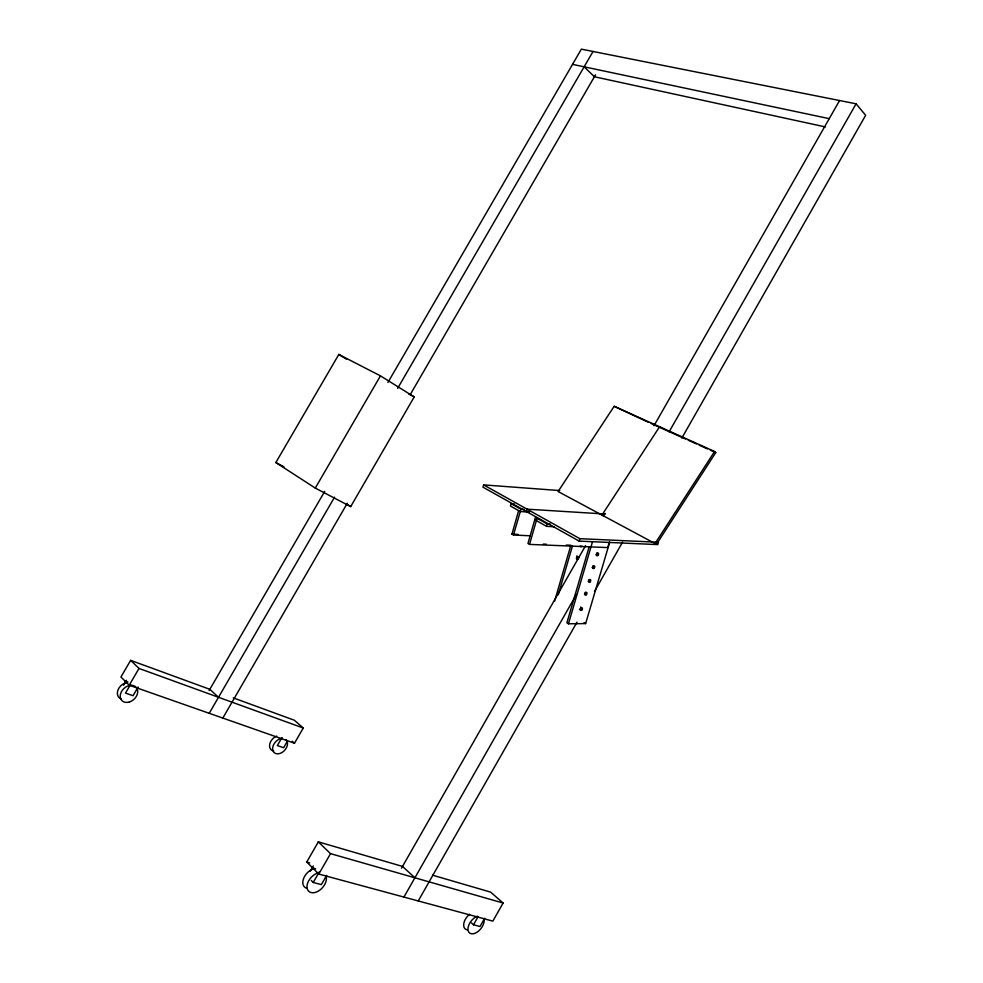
<?xml version="1.0" encoding="UTF-8"?>
<svg xmlns="http://www.w3.org/2000/svg" width="983" height="983" viewBox="0 0 983 983"><rect width="100%" height="100%" fill="white"/><g stroke="black" fill="none" stroke-linecap="round" stroke-linejoin="round"><path stroke-width="1.47" d="M483.611 484.889L482.972 487.175L579.159 541.117L657.75 544.594L658.45 542.26L579.872 538.672L483.611 484.889L559.745 490.566M514.195 503.886L511.148 503.689L510.484 506.024L520.277 511.541L529.456 512.094M530.329 535.796L513.495 535.01L511.959 534.113L518.631 510.619M513.495 535.01L520.953 509.194L511.148 503.689M609.423 541.928L607.74 547.592L529.542 544.398L537.05 518.225M554.228 526.753L546.56 526.347L547.248 523.951L535.452 517.341L527.957 543.476L529.542 544.398M554.609 601.191L570.423 546.732M558.27 594.764L572.401 546.143M579.159 541.117L579.872 538.672M589.222 546.609L566.896 622.817L568.457 623.787L585.635 623.591L609.657 542.321M568.457 623.787L592.54 541.633M471.447 922.902L473.499 924.782L478.205 916.488M484.68 918.245L479.999 926.49L473.499 924.782M432.643 875.202L490.615 892.109L503.099 903.033L492.852 921.132L318.811 874.059L306.745 862.042L318.32 841.866L402.514 866.416L414.9 877.794M418.23 900.944L576.996 622.165M594.469 591.483L622.571 542.137M681.821 438.086L865.654 115.294L856.095 103.817L581.371 49.15L387.916 382.485M401.519 868.161L585.561 545.651M654.014 425.713L839.58 100.524M403.915 897.074L576.431 594.432M669.14 431.783L856.095 103.817M310.272 871.184L313.282 865.925M326.626 875.411L321.355 884.614L313.245 882.476L319.303 871.896M318.811 874.059L330.509 853.649L318.32 841.866M218.509 697.279L209.834 689.316L130.641 660.355L120.946 676.98L129.215 685.225L294.495 743.222L303.256 728.022L294.335 720.22L233.266 697.881M281.937 737.619L277.353 745.569L283.62 747.731L287.429 741.133M315.273 488.084L380.458 375.862L414.236 396.911L350.698 506.614L315.273 488.084L275.842 462.551L338.828 354.445L380.458 375.862M209.096 690.582L324.709 491.377M209.219 713.302L334.589 497.115M397.66 388.346L593.032 51.472M222.822 718.069L347.318 503.21M410.329 394.453L595.538 74.806M123.575 685.237L126.463 680.285M129.215 685.225L139.008 668.44L130.641 660.355M130.592 684.401L125.517 693.101L133.061 695.706L138.112 687.043M655.219 543.255L714.58 451.492L614.166 406.286L558.086 491.525L656.46 544.299L715.747 452.622L714.58 451.492M602.038 514.932L659.605 426.745L660.797 427.863L651.151 423.526M603.292 515.964L604.95 513.409M543.292 544.103L546.351 544.238M566.282 545.061L570.89 545.246M511.959 534.113L518.078 534.396M547.248 523.951L550.32 524.123M529.481 511.725L526.409 511.541L527.085 509.169L605.245 514.023M520.953 509.194L524 509.378M572.548 64.362L829.234 118.648M825.462 126.942L594.396 76.76L584.135 66.807M312.741 868.014L315.69 868.825M306.745 862.042L309.67 862.853M330.509 853.649L503.099 903.033M125.062 681.084L127.962 682.104M139.008 668.44L303.256 728.022M648.399 422.285L614.166 406.286M662.173 428.49L685.52 439.008M688.272 440.249L696.517 443.96M699.257 445.201L707.502 448.912M710.254 450.153L715.747 452.622M408.842 394.122L414.236 396.911M275.842 462.551L283.94 466.814M534.777 519.712L546.56 526.347M584.074 622.632L585.635 623.591M338.828 354.445L346.569 359.237M348.142 504.955L350.698 506.614M292.283 741.231L294.495 743.222M311.255 880.461L313.245 882.476M121.437 699.122A9.732 7.385 -42.5 0 1 117.874 690.275A9.732 7.385 -42.5 0 1 127.311 682.485M286.213 739.818A8.798 6.217 -48.2 0 1 282.256 752.351A8.798 6.217 -48.2 0 1 272.598 748.579A8.798 6.217 -48.2 0 1 282.44 738.356M273.704 750.975A8.773 6.217 -48.1 0 1 269.698 744.266A8.773 6.217 -48.1 0 1 276.727 736.095M483.869 918.65A10.432 6.193 -51.7 0 1 477.001 932.24A10.432 6.193 -51.7 0 1 467.957 928.837A10.432 6.193 -51.7 0 1 477.394 916.217M467.269 929.844A10.395 6.205 -51.7 0 1 463.767 923.725A10.395 6.205 -51.7 0 1 469.628 914.251M325.963 875.927A11.784 7.655 -47.9 0 1 318.074 891.249A11.784 7.655 -47.9 0 1 306.979 886.543A11.784 7.655 -47.9 0 1 318.541 872.781M306.942 888.337A11.735 7.643 -47.8 0 1 303.55 878.581A11.735 7.643 -47.8 0 1 314.327 868.591M596.964 552.888A1.487 0.983 -60.9 0 1 596.189 554.584M593.204 565.667A1.487 0.983 -60.5 0 1 592.208 567.51M589.173 579.528A1.474 0.971 -60.1 0 1 588.289 581.174M585.413 592.27A1.474 0.971 -59.7 0 1 584.418 593.99M580.683 606.99A1.474 0.971 -59.3 0 1 579.479 609.485M581.936 546.069A1.462 0.983 -60.9 0 1 580.191 546.007M576.874 555.874A1.462 0.983 -60.5 0 1 576.505 558.049M129.412 701.973A9.756 7.385 -42.6 0 0 136.33 687.449A9.756 7.385 -42.6 0 0 121.179 692.155A9.756 7.385 -42.6 0 0 129.412 701.973M597.775 555.481A1.487 0.983 -60.9 0 0 598.205 553.11A1.487 0.983 -60.9 0 0 596.349 554.547A1.487 0.983 -60.9 0 0 597.775 555.481M594.002 568.272A1.487 0.983 -60.5 0 0 594.432 565.913A1.487 0.983 -60.5 0 0 592.577 567.351A1.487 0.983 -60.5 0 0 594.002 568.272M589.96 582.022A1.487 0.971 -60.1 0 0 590.378 579.663A1.487 0.971 -60.1 0 0 588.522 581.113A1.487 0.971 -60.1 0 0 589.96 582.022M586.2 594.776A1.474 0.971 -59.7 0 0 586.63 592.43A1.474 0.971 -59.7 0 0 584.774 593.892A1.474 0.971 -59.7 0 0 586.2 594.776M581.678 610.148A1.474 0.971 -59.3 0 0 582.096 607.813A1.474 0.971 -59.3 0 0 580.24 609.288A1.474 0.971 -59.3 0 0 581.678 610.148M577.918 559.044A1.462 0.983 -60.5 0 0 578.348 556.697A1.462 0.983 -60.5 0 0 576.493 558.123A1.462 0.983 -60.5 0 0 577.918 559.044"/></g></svg>
